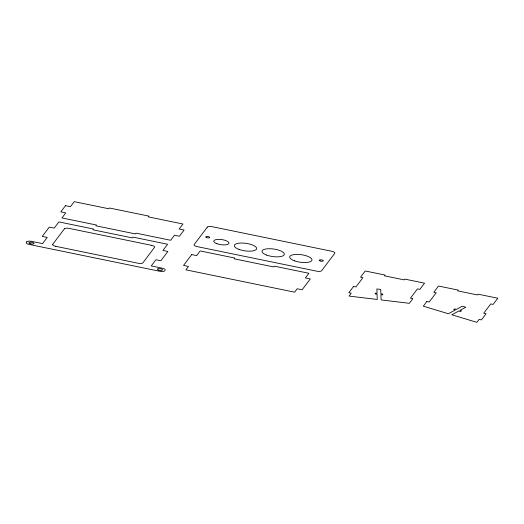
<?xml version="1.0" encoding="UTF-8"?>
<svg xmlns="http://www.w3.org/2000/svg" width="524" height="524" viewBox="0 0 524 524"><rect width="100%" height="100%" fill="white"/><g stroke="black" fill="none" stroke-linecap="round" stroke-linejoin="round"><path stroke-width="0.79" d="M52.721 244.322L64.432 228.805M151.508 245.317L69.286 228.425A4.022 1.356 8 0 0 64.38 228.792M55.773 246.326L138.002 263.218A4.022 1.356 8 0 0 142.901 262.852L154.56 247.321A4.022 1.356 8 0 0 151.502 245.33M55.786 246.306A4.022 1.356 8 0 1 52.669 244.308M26.776 241.8L26.311 242.422A4.1 1.382 8 0 0 29.324 244.472L159.774 271.268A4.1 1.382 8 0 0 164.66 270.843L165.132 270.227A4.1 1.382 8 0 0 162.113 268.17L151.24 265.937L155.916 259.74L160.861 260.756L167.877 251.461L162.931 250.446L167.608 244.249L133.024 237.143L132.434 237.916L92.905 229.794L93.495 229.021L58.904 221.914L54.227 228.11L49.289 227.095L42.274 236.389L47.212 237.405L42.536 243.608L31.663 241.374A4.1 1.382 8 0 0 26.776 241.8M65.487 205.683L60.81 211.879L65.749 212.895L61.95 217.932L96.501 225.032L95.918 225.805L135.447 233.927L136.03 233.154L170.66 240.267L174.459 235.23L179.398 236.245L184.075 230.049L179.136 229.034L182.935 223.997L148.305 216.884L148.895 216.111L109.365 207.989L108.776 208.762L74.231 201.661L70.426 206.698L65.487 205.683M207.321 227.128L194.168 244.557A4.1 1.382 8 0 0 197.188 246.614L316.712 271.17A4.1 1.382 8 0 0 321.605 270.738L334.757 253.308A4.1 1.382 8 0 0 331.738 251.258L212.213 226.702A4.1 1.382 8 0 0 207.321 227.128M191.725 254.572L183.538 265.419L188.483 266.434L185.909 269.84L294.612 292.176L297.187 288.763L302.125 289.779L310.313 278.932L305.374 277.917L308.878 273.273L274.288 266.166L273.705 266.939L234.176 258.817L234.759 258.044L200.175 250.937L196.664 255.588L191.725 254.572M353.543 286.477L348.866 292.674L351.237 293.165L349.043 296.073L377.254 299.459L377.064 294.213L375.236 293.99L375.204 293.152L377.031 293.375L376.874 288.966L380.732 289.425L380.896 293.833L382.723 294.056L382.749 294.894L380.922 294.678L381.118 299.925L409.329 303.311L412.84 298.66L410.469 298.176L417.484 288.875L419.855 289.366L424.532 283.163L404.764 279.102L404.181 279.882L384.42 275.821L385.002 275.041L365.235 270.987L360.558 277.183L362.929 277.668L355.914 286.962L353.543 286.477M426.811 301.529L423.307 306.18L448.367 313.738L455.369 309.972L453.745 309.481L454.865 308.878L456.489 309.37L462.365 306.199L465.797 307.234L459.915 310.398L461.539 310.889L460.419 311.492L458.795 311.007L451.799 314.773L476.86 322.339L479.06 319.424L481.432 319.909L486.108 313.712L483.737 313.228L490.752 303.927L493.123 304.418L497.8 298.221L478.032 294.161L477.449 294.933L457.688 290.872L458.271 290.099L438.503 286.038L433.826 292.235L436.204 292.719L429.189 302.021L426.811 301.529M30.025 243.653A2.561 0.865 8 0 0 34.014 243.516A2.561 0.865 8 0 0 30.418 242.199A2.561 0.865 8 0 0 30.025 243.653M158.49 270.05A2.561 0.865 8 0 0 162.486 269.912A2.561 0.865 8 0 0 158.89 268.596A2.561 0.865 8 0 0 158.49 270.05M206.522 237.614A2.05 0.688 8 0 0 209.711 237.503A2.05 0.688 8 0 0 206.836 236.455A2.05 0.688 8 0 0 206.522 237.614M320.171 260.965A2.05 0.688 8 0 0 323.36 260.854A2.05 0.688 8 0 0 320.485 259.799A2.05 0.688 8 0 0 320.171 260.965M216.995 243.739A7.683 2.587 8 0 0 228.962 243.326A7.683 2.587 8 0 0 218.174 239.376A7.683 2.587 8 0 0 216.995 243.739M239.068 249.437A11.266 3.799 8 0 0 256.622 248.828A11.266 3.799 8 0 0 240.798 243.044A11.266 3.799 8 0 0 239.068 249.437M294.409 260.808A11.266 3.799 8 0 0 311.963 260.199A11.266 3.799 8 0 0 296.139 254.415A11.266 3.799 8 0 0 294.409 260.808M266.742 255.123A11.266 3.799 8 0 0 284.296 254.513A11.266 3.799 8 0 0 268.471 248.73A11.266 3.799 8 0 0 266.742 255.123"/></g></svg>
